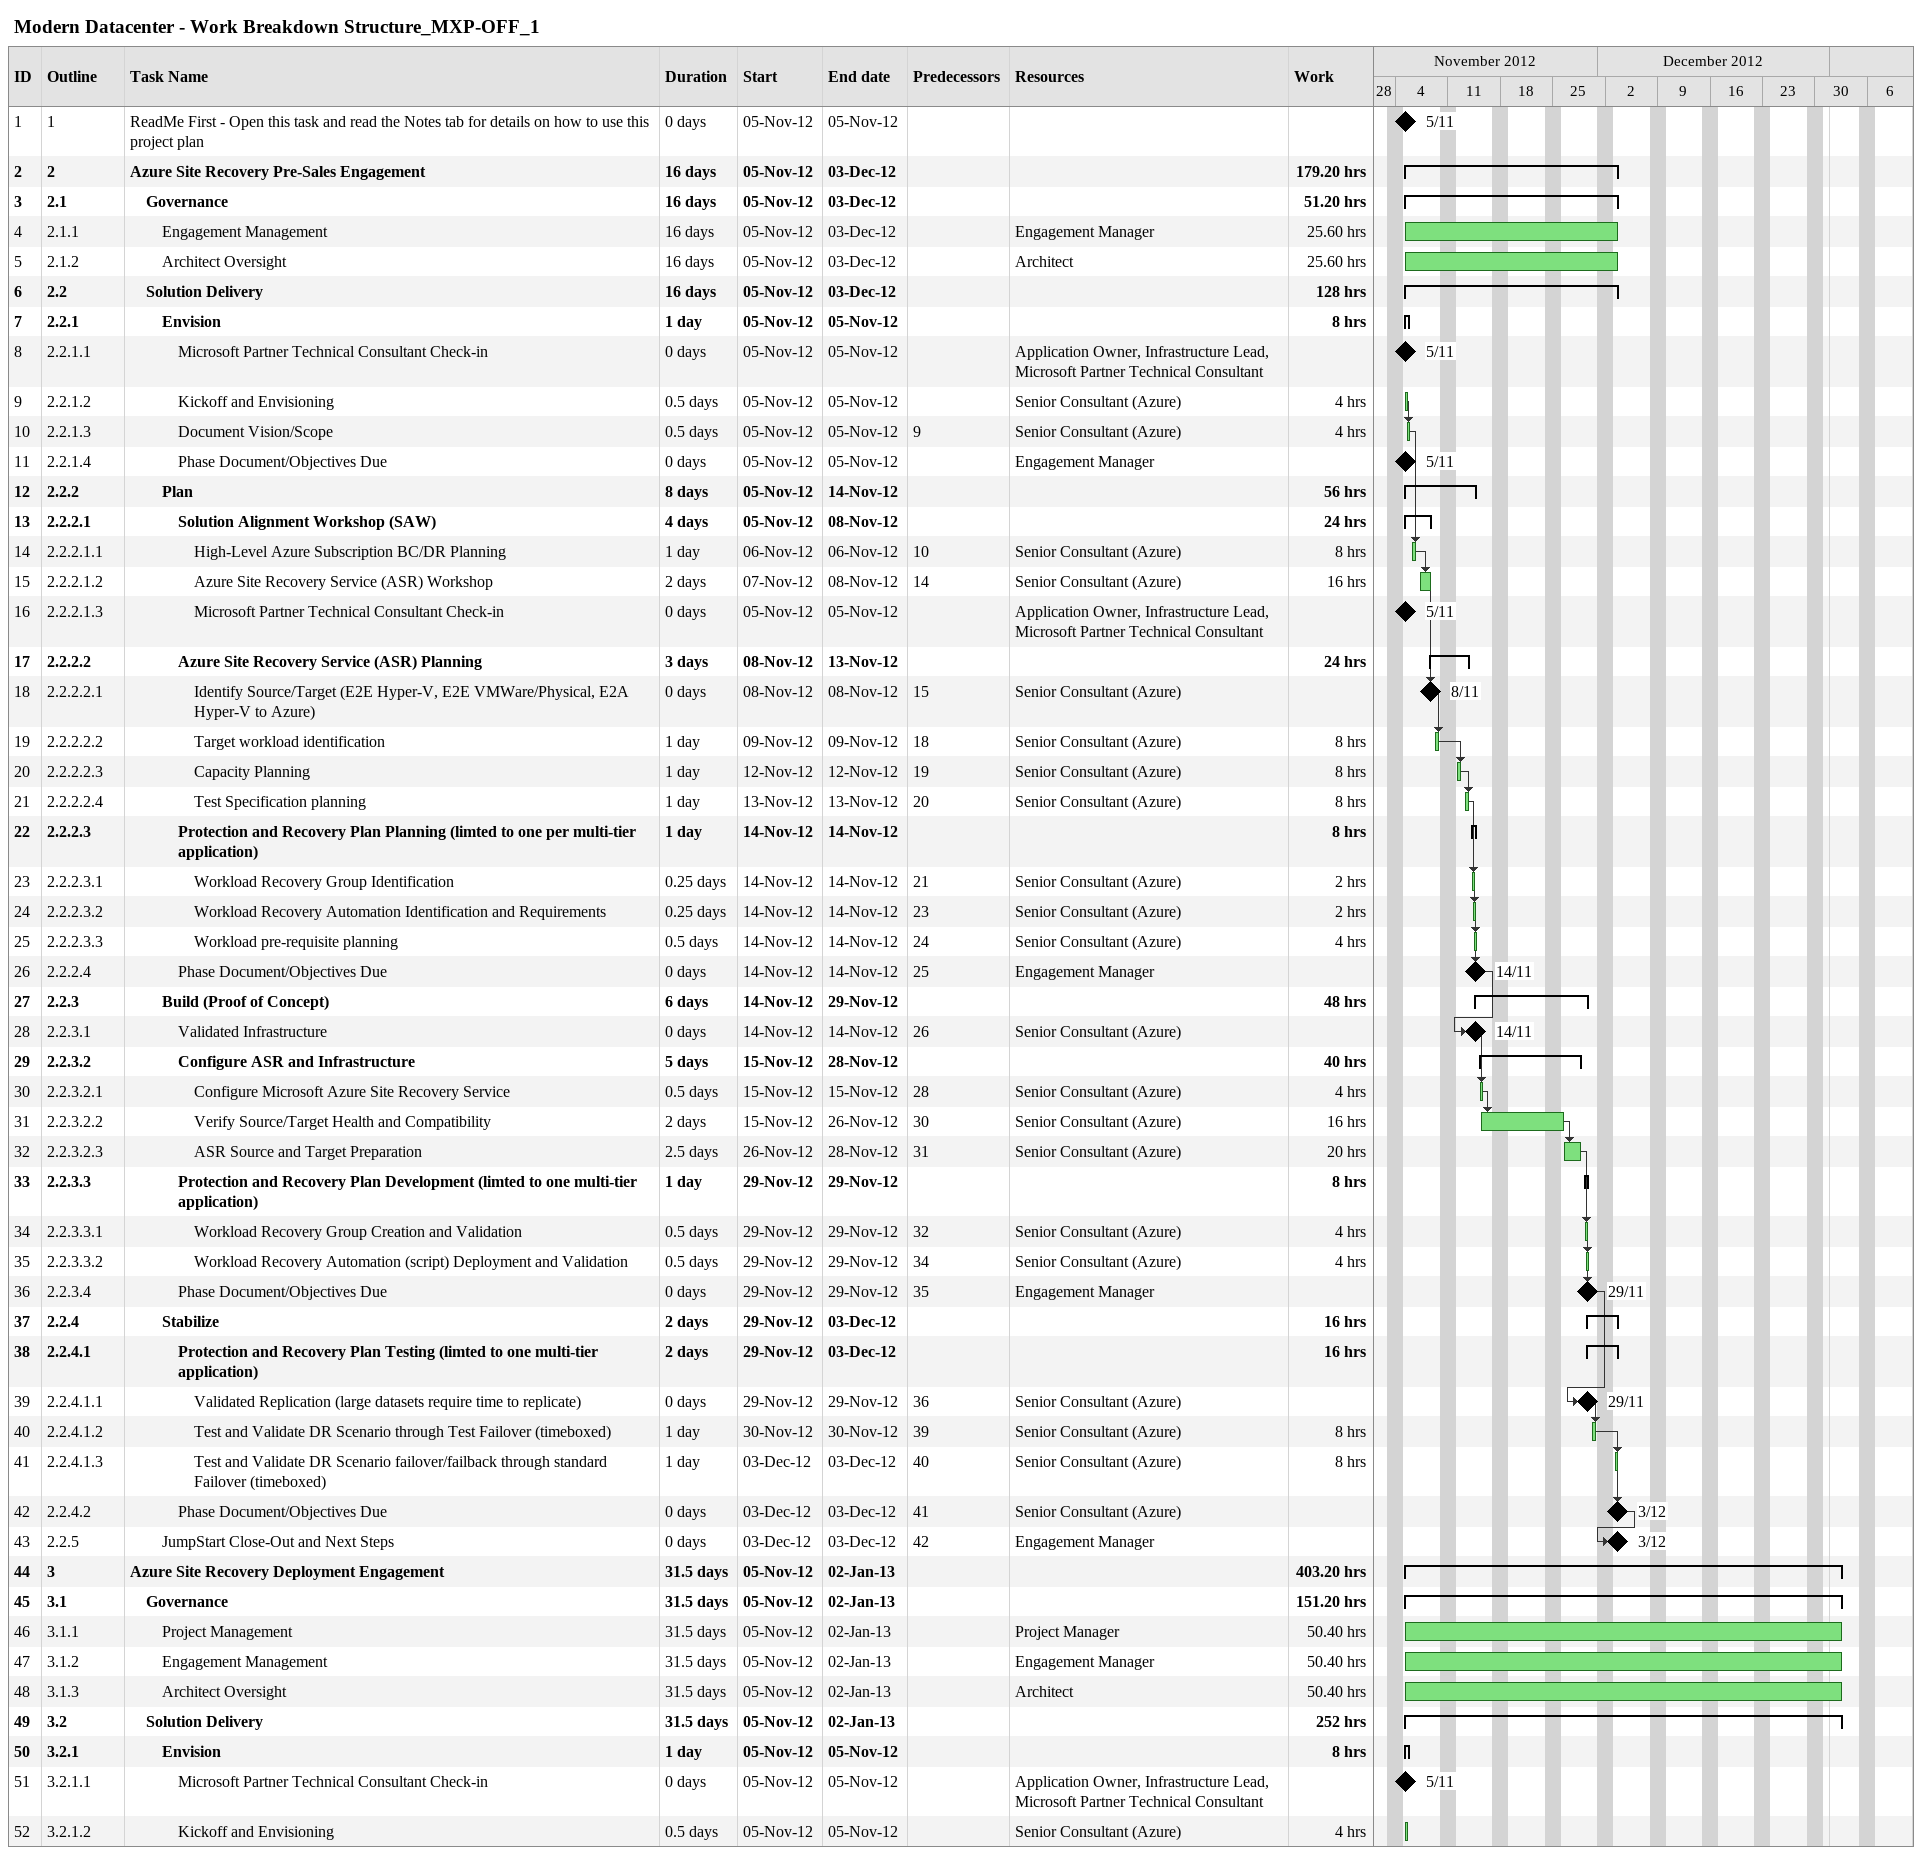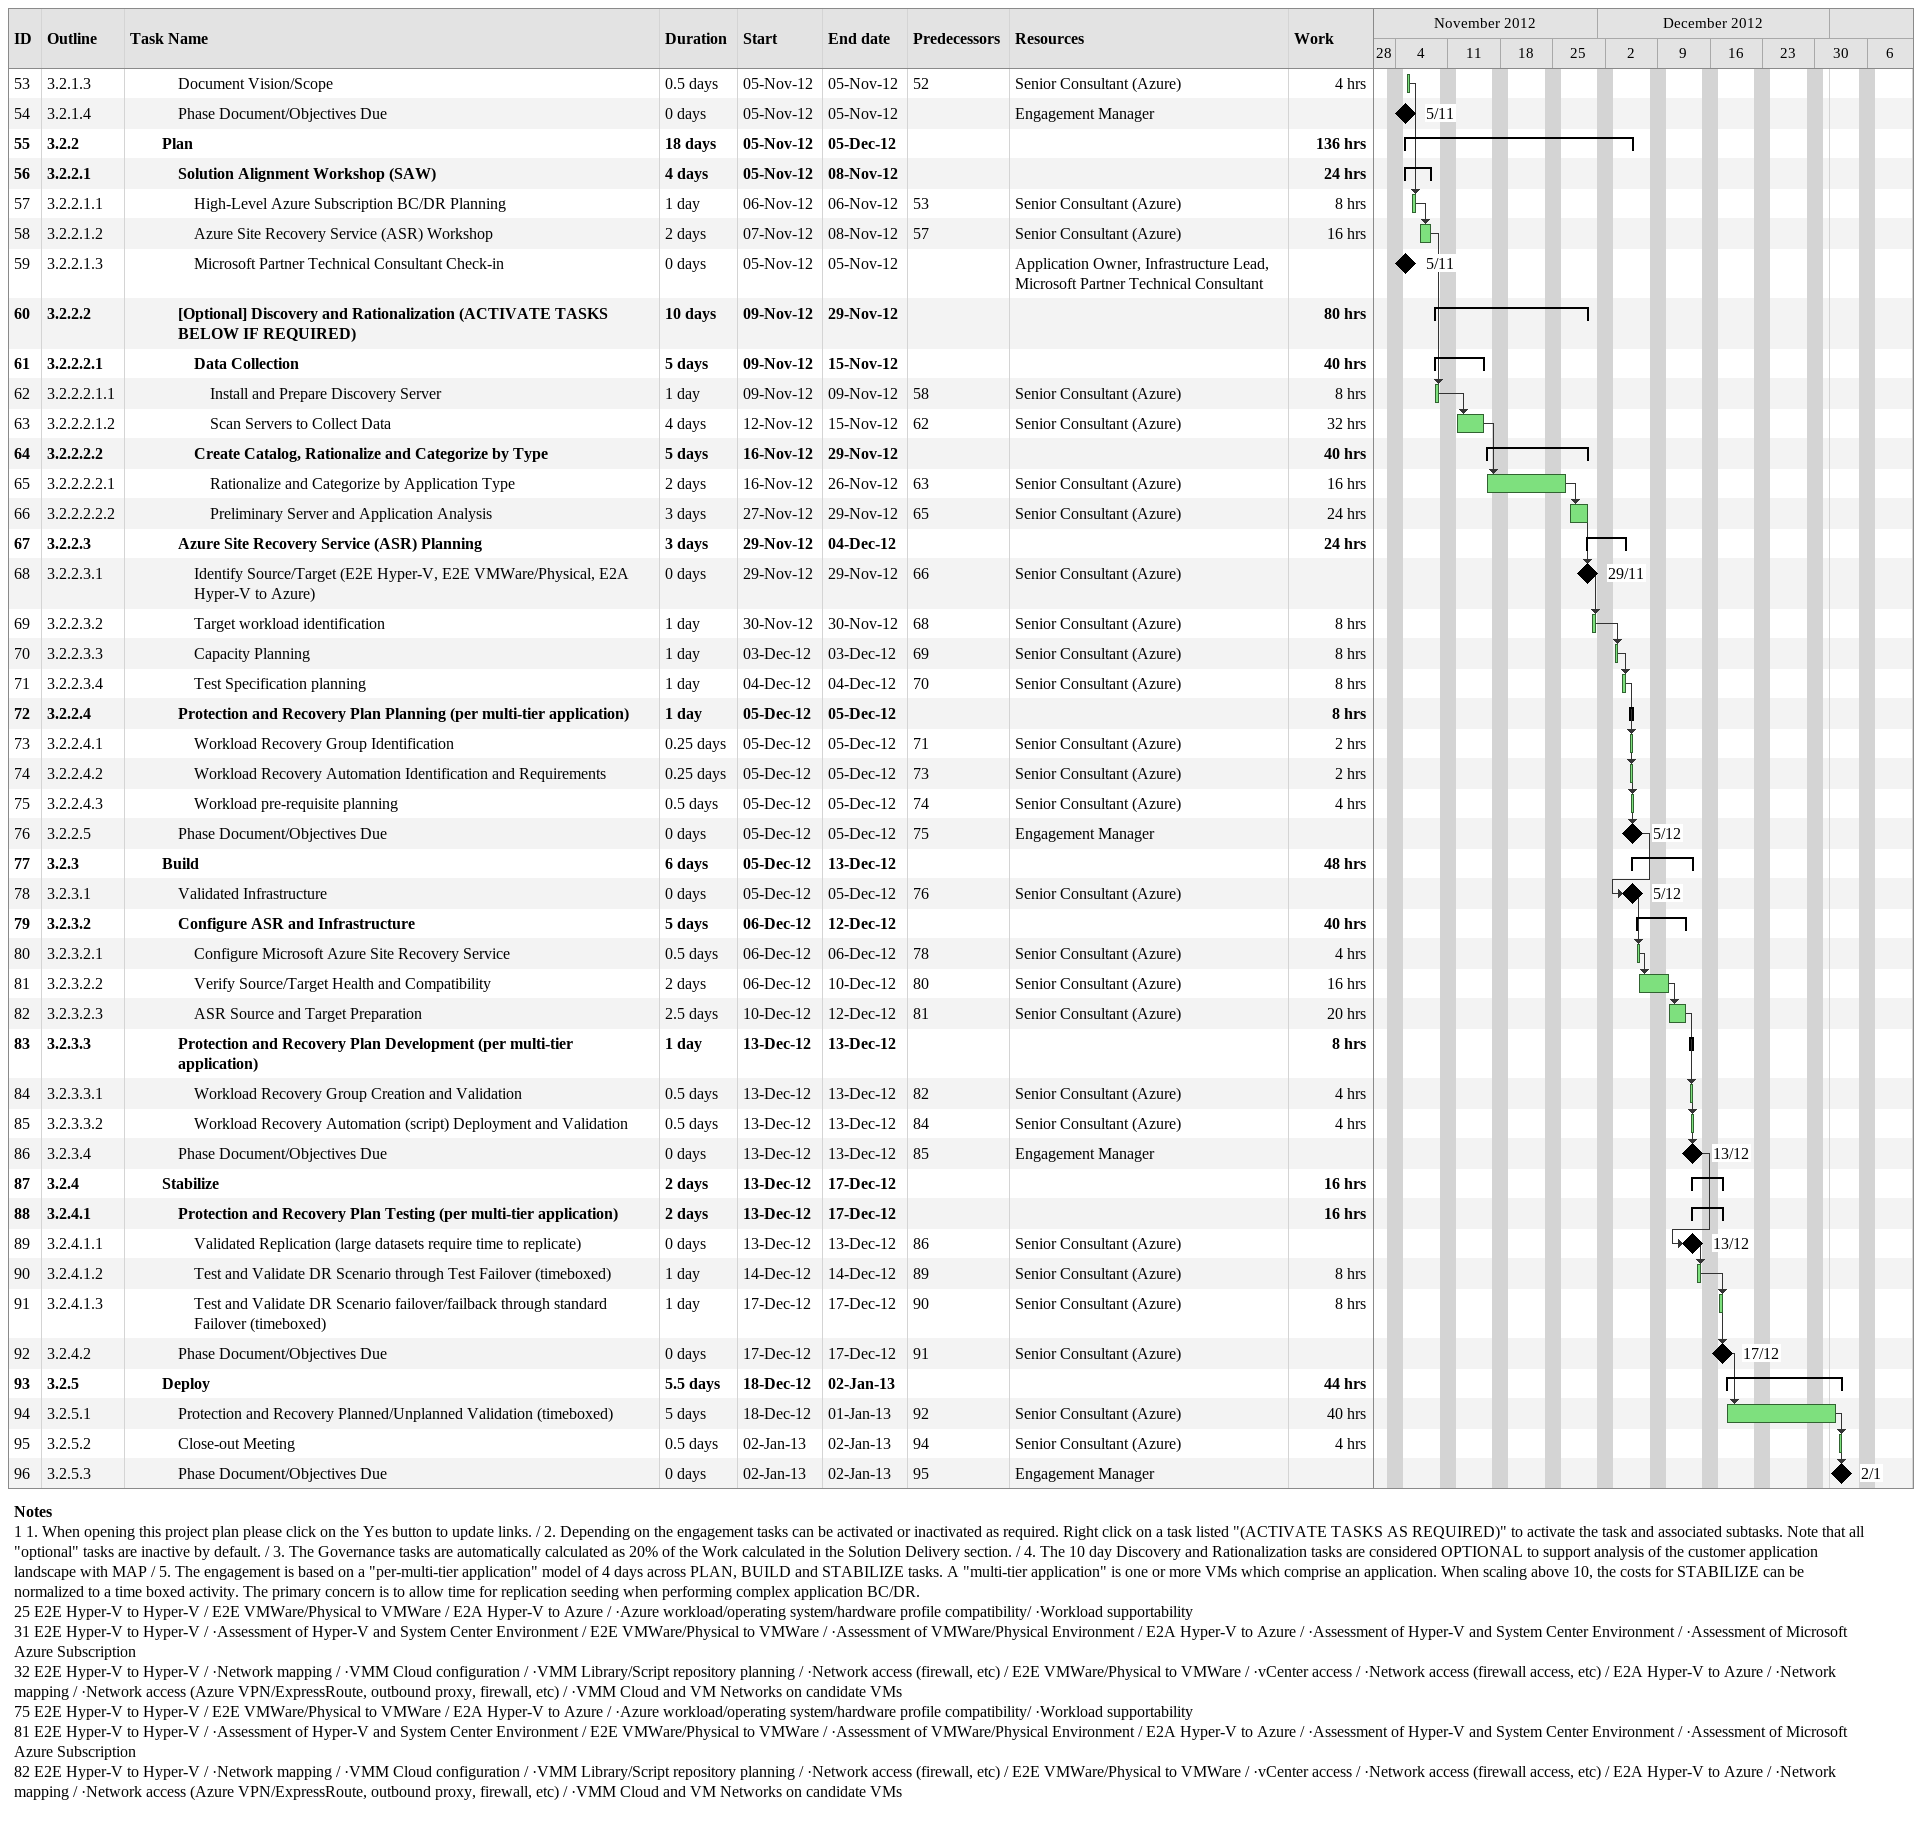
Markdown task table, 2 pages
Modern Datacenter - Work Breakdown Structure_MXP-OFF_1

| ID | WBS | Task | Duration | Start | Finish | Predecessors | Resources | Work (h) |
|---|---|---|---|---|---|---|---|---|
| 1 | 1 | ReadMe First - Open this task and read the Notes tab for details on how to use this project plan | 0d | 2012-11-05 | 2012-11-05 |  |  |  |
| 2 | 2 | **Azure Site Recovery Pre-Sales Engagement** | 16d | 2012-11-05 | 2012-12-03 |  |  | 179.20 |
| 3 | 2.1 | **Governance** | 16d | 2012-11-05 | 2012-12-03 |  |  | 51.20 |
| 4 | 2.1.1 | Engagement Management | 16d | 2012-11-05 | 2012-12-03 |  | Engagement Manager | 25.60 |
| 5 | 2.1.2 | Architect Oversight | 16d | 2012-11-05 | 2012-12-03 |  | Architect | 25.60 |
| 6 | 2.2 | **Solution Delivery** | 16d | 2012-11-05 | 2012-12-03 |  |  | 128 |
| 7 | 2.2.1 | **Envision** | 1d | 2012-11-05 | 2012-11-05 |  |  | 8 |
| 8 | 2.2.1.1 | Microsoft Partner Technical Consultant Check-in | 0d | 2012-11-05 | 2012-11-05 |  | Application Owner, Infrastructure Lead, Microsoft Partner Technical Consultant |  |
| 9 | 2.2.1.2 | Kickoff and Envisioning | 0.5d | 2012-11-05 | 2012-11-05 |  | Senior Consultant (Azure) | 4 |
| 10 | 2.2.1.3 | Document Vision/Scope | 0.5d | 2012-11-05 | 2012-11-05 | 9 | Senior Consultant (Azure) | 4 |
| 11 | 2.2.1.4 | Phase Document/Objectives Due | 0d | 2012-11-05 | 2012-11-05 |  | Engagement Manager |  |
| 12 | 2.2.2 | **Plan** | 8d | 2012-11-05 | 2012-11-14 |  |  | 56 |
| 13 | 2.2.2.1 | **Solution Alignment Workshop (SAW)** | 4d | 2012-11-05 | 2012-11-08 |  |  | 24 |
| 14 | 2.2.2.1.1 | High-Level Azure Subscription BC/DR Planning | 1d | 2012-11-06 | 2012-11-06 | 10 | Senior Consultant (Azure) | 8 |
| 15 | 2.2.2.1.2 | Azure Site Recovery Service (ASR) Workshop | 2d | 2012-11-07 | 2012-11-08 | 14 | Senior Consultant (Azure) | 16 |
| 16 | 2.2.2.1.3 | Microsoft Partner Technical Consultant Check-in | 0d | 2012-11-05 | 2012-11-05 |  | Application Owner, Infrastructure Lead, Microsoft Partner Technical Consultant |  |
| 17 | 2.2.2.2 | **Azure Site Recovery Service (ASR) Planning** | 3d | 2012-11-08 | 2012-11-13 |  |  | 24 |
| 18 | 2.2.2.2.1 | Identify Source/Target (E2E Hyper-V, E2E VMWare/Physical, E2A Hyper-V to Azure) | 0d | 2012-11-08 | 2012-11-08 | 15 | Senior Consultant (Azure) |  |
| 19 | 2.2.2.2.2 | Target workload identification | 1d | 2012-11-09 | 2012-11-09 | 18 | Senior Consultant (Azure) | 8 |
| 20 | 2.2.2.2.3 | Capacity Planning | 1d | 2012-11-12 | 2012-11-12 | 19 | Senior Consultant (Azure) | 8 |
| 21 | 2.2.2.2.4 | Test Specification planning | 1d | 2012-11-13 | 2012-11-13 | 20 | Senior Consultant (Azure) | 8 |
| 22 | 2.2.2.3 | **Protection and Recovery Plan Planning (limted to one per multi-tier application)** | 1d | 2012-11-14 | 2012-11-14 |  |  | 8 |
| 23 | 2.2.2.3.1 | Workload Recovery Group Identification | 0.25d | 2012-11-14 | 2012-11-14 | 21 | Senior Consultant (Azure) | 2 |
| 24 | 2.2.2.3.2 | Workload Recovery Automation Identification and Requirements | 0.25d | 2012-11-14 | 2012-11-14 | 23 | Senior Consultant (Azure) | 2 |
| 25 | 2.2.2.3.3 | Workload pre-requisite planning | 0.5d | 2012-11-14 | 2012-11-14 | 24 | Senior Consultant (Azure) | 4 |
| 26 | 2.2.2.4 | Phase Document/Objectives Due | 0d | 2012-11-14 | 2012-11-14 | 25 | Engagement Manager |  |
| 27 | 2.2.3 | **Build (Proof of Concept)** | 6d | 2012-11-14 | 2012-11-29 |  |  | 48 |
| 28 | 2.2.3.1 | Validated Infrastructure | 0d | 2012-11-14 | 2012-11-14 | 26 | Senior Consultant (Azure) |  |
| 29 | 2.2.3.2 | **Configure ASR and Infrastructure** | 5d | 2012-11-15 | 2012-11-28 |  |  | 40 |
| 30 | 2.2.3.2.1 | Configure Microsoft Azure Site Recovery Service | 0.5d | 2012-11-15 | 2012-11-15 | 28 | Senior Consultant (Azure) | 4 |
| 31 | 2.2.3.2.2 | Verify Source/Target Health and Compatibility | 2d | 2012-11-15 | 2012-11-26 | 30 | Senior Consultant (Azure) | 16 |
| 32 | 2.2.3.2.3 | ASR Source and Target Preparation | 2.5d | 2012-11-26 | 2012-11-28 | 31 | Senior Consultant (Azure) | 20 |
| 33 | 2.2.3.3 | **Protection and Recovery Plan Development (limted to one multi-tier application)** | 1d | 2012-11-29 | 2012-11-29 |  |  | 8 |
| 34 | 2.2.3.3.1 | Workload Recovery Group Creation and Validation | 0.5d | 2012-11-29 | 2012-11-29 | 32 | Senior Consultant (Azure) | 4 |
| 35 | 2.2.3.3.2 | Workload Recovery Automation (script) Deployment and Validation | 0.5d | 2012-11-29 | 2012-11-29 | 34 | Senior Consultant (Azure) | 4 |
| 36 | 2.2.3.4 | Phase Document/Objectives Due | 0d | 2012-11-29 | 2012-11-29 | 35 | Engagement Manager |  |
| 37 | 2.2.4 | **Stabilize** | 2d | 2012-11-29 | 2012-12-03 |  |  | 16 |
| 38 | 2.2.4.1 | **Protection and Recovery Plan Testing (limted to one multi-tier application)** | 2d | 2012-11-29 | 2012-12-03 |  |  | 16 |
| 39 | 2.2.4.1.1 | Validated Replication (large datasets require time to replicate) | 0d | 2012-11-29 | 2012-11-29 | 36 | Senior Consultant (Azure) |  |
| 40 | 2.2.4.1.2 | Test and Validate DR Scenario through Test Failover (timeboxed) | 1d | 2012-11-30 | 2012-11-30 | 39 | Senior Consultant (Azure) | 8 |
| 41 | 2.2.4.1.3 | Test and Validate DR Scenario failover/failback through standard Failover (timeboxed) | 1d | 2012-12-03 | 2012-12-03 | 40 | Senior Consultant (Azure) | 8 |
| 42 | 2.2.4.2 | Phase Document/Objectives Due | 0d | 2012-12-03 | 2012-12-03 | 41 | Senior Consultant (Azure) |  |
| 43 | 2.2.5 | JumpStart Close-Out and Next Steps | 0d | 2012-12-03 | 2012-12-03 | 42 | Engagement Manager |  |
| 44 | 3 | **Azure Site Recovery Deployment Engagement** | 31.5d | 2012-11-05 | 2013-01-02 |  |  | 403.20 |
| 45 | 3.1 | **Governance** | 31.5d | 2012-11-05 | 2013-01-02 |  |  | 151.20 |
| 46 | 3.1.1 | Project Management | 31.5d | 2012-11-05 | 2013-01-02 |  | Project Manager | 50.40 |
| 47 | 3.1.2 | Engagement Management | 31.5d | 2012-11-05 | 2013-01-02 |  | Engagement Manager | 50.40 |
| 48 | 3.1.3 | Architect Oversight | 31.5d | 2012-11-05 | 2013-01-02 |  | Architect | 50.40 |
| 49 | 3.2 | **Solution Delivery** | 31.5d | 2012-11-05 | 2013-01-02 |  |  | 252 |
| 50 | 3.2.1 | **Envision** | 1d | 2012-11-05 | 2012-11-05 |  |  | 8 |
| 51 | 3.2.1.1 | Microsoft Partner Technical Consultant Check-in | 0d | 2012-11-05 | 2012-11-05 |  | Application Owner, Infrastructure Lead, Microsoft Partner Technical Consultant |  |
| 52 | 3.2.1.2 | Kickoff and Envisioning | 0.5d | 2012-11-05 | 2012-11-05 |  | Senior Consultant (Azure) | 4 |
| 53 | 3.2.1.3 | Document Vision/Scope | 0.5d | 2012-11-05 | 2012-11-05 | 52 | Senior Consultant (Azure) | 4 |
| 54 | 3.2.1.4 | Phase Document/Objectives Due | 0d | 2012-11-05 | 2012-11-05 |  | Engagement Manager |  |
| 55 | 3.2.2 | **Plan** | 18d | 2012-11-05 | 2012-12-05 |  |  | 136 |
| 56 | 3.2.2.1 | **Solution Alignment Workshop (SAW)** | 4d | 2012-11-05 | 2012-11-08 |  |  | 24 |
| 57 | 3.2.2.1.1 | High-Level Azure Subscription BC/DR Planning | 1d | 2012-11-06 | 2012-11-06 | 53 | Senior Consultant (Azure) | 8 |
| 58 | 3.2.2.1.2 | Azure Site Recovery Service (ASR) Workshop | 2d | 2012-11-07 | 2012-11-08 | 57 | Senior Consultant (Azure) | 16 |
| 59 | 3.2.2.1.3 | Microsoft Partner Technical Consultant Check-in | 0d | 2012-11-05 | 2012-11-05 |  | Application Owner, Infrastructure Lead, Microsoft Partner Technical Consultant |  |
| 60 | 3.2.2.2 | **[Optional] Discovery and Rationalization (ACTIVATE TASKS BELOW IF REQUIRED)** | 10d | 2012-11-09 | 2012-11-29 |  |  | 80 |
| 61 | 3.2.2.2.1 | **Data Collection** | 5d | 2012-11-09 | 2012-11-15 |  |  | 40 |
| 62 | 3.2.2.2.1.1 | Install and Prepare Discovery Server | 1d | 2012-11-09 | 2012-11-09 | 58 | Senior Consultant (Azure) | 8 |
| 63 | 3.2.2.2.1.2 | Scan Servers to Collect Data | 4d | 2012-11-12 | 2012-11-15 | 62 | Senior Consultant (Azure) | 32 |
| 64 | 3.2.2.2.2 | **Create Catalog, Rationalize and Categorize by Type** | 5d | 2012-11-16 | 2012-11-29 |  |  | 40 |
| 65 | 3.2.2.2.2.1 | Rationalize and Categorize by Application Type | 2d | 2012-11-16 | 2012-11-26 | 63 | Senior Consultant (Azure) | 16 |
| 66 | 3.2.2.2.2.2 | Preliminary Server and Application Analysis | 3d | 2012-11-27 | 2012-11-29 | 65 | Senior Consultant (Azure) | 24 |
| 67 | 3.2.2.3 | **Azure Site Recovery Service (ASR) Planning** | 3d | 2012-11-29 | 2012-12-04 |  |  | 24 |
| 68 | 3.2.2.3.1 | Identify Source/Target (E2E Hyper-V, E2E VMWare/Physical, E2A Hyper-V to Azure) | 0d | 2012-11-29 | 2012-11-29 | 66 | Senior Consultant (Azure) |  |
| 69 | 3.2.2.3.2 | Target workload identification | 1d | 2012-11-30 | 2012-11-30 | 68 | Senior Consultant (Azure) | 8 |
| 70 | 3.2.2.3.3 | Capacity Planning | 1d | 2012-12-03 | 2012-12-03 | 69 | Senior Consultant (Azure) | 8 |
| 71 | 3.2.2.3.4 | Test Specification planning | 1d | 2012-12-04 | 2012-12-04 | 70 | Senior Consultant (Azure) | 8 |
| 72 | 3.2.2.4 | **Protection and Recovery Plan Planning (per multi-tier application)** | 1d | 2012-12-05 | 2012-12-05 |  |  | 8 |
| 73 | 3.2.2.4.1 | Workload Recovery Group Identification | 0.25d | 2012-12-05 | 2012-12-05 | 71 | Senior Consultant (Azure) | 2 |
| 74 | 3.2.2.4.2 | Workload Recovery Automation Identification and Requirements | 0.25d | 2012-12-05 | 2012-12-05 | 73 | Senior Consultant (Azure) | 2 |
| 75 | 3.2.2.4.3 | Workload pre-requisite planning | 0.5d | 2012-12-05 | 2012-12-05 | 74 | Senior Consultant (Azure) | 4 |
| 76 | 3.2.2.5 | Phase Document/Objectives Due | 0d | 2012-12-05 | 2012-12-05 | 75 | Engagement Manager |  |
| 77 | 3.2.3 | **Build** | 6d | 2012-12-05 | 2012-12-13 |  |  | 48 |
| 78 | 3.2.3.1 | Validated Infrastructure | 0d | 2012-12-05 | 2012-12-05 | 76 | Senior Consultant (Azure) |  |
| 79 | 3.2.3.2 | **Configure ASR and Infrastructure** | 5d | 2012-12-06 | 2012-12-12 |  |  | 40 |
| 80 | 3.2.3.2.1 | Configure Microsoft Azure Site Recovery Service | 0.5d | 2012-12-06 | 2012-12-06 | 78 | Senior Consultant (Azure) | 4 |
| 81 | 3.2.3.2.2 | Verify Source/Target Health and Compatibility | 2d | 2012-12-06 | 2012-12-10 | 80 | Senior Consultant (Azure) | 16 |
| 82 | 3.2.3.2.3 | ASR Source and Target Preparation | 2.5d | 2012-12-10 | 2012-12-12 | 81 | Senior Consultant (Azure) | 20 |
| 83 | 3.2.3.3 | **Protection and Recovery Plan Development (per multi-tier application)** | 1d | 2012-12-13 | 2012-12-13 |  |  | 8 |
| 84 | 3.2.3.3.1 | Workload Recovery Group Creation and Validation | 0.5d | 2012-12-13 | 2012-12-13 | 82 | Senior Consultant (Azure) | 4 |
| 85 | 3.2.3.3.2 | Workload Recovery Automation (script) Deployment and Validation | 0.5d | 2012-12-13 | 2012-12-13 | 84 | Senior Consultant (Azure) | 4 |
| 86 | 3.2.3.4 | Phase Document/Objectives Due | 0d | 2012-12-13 | 2012-12-13 | 85 | Engagement Manager |  |
| 87 | 3.2.4 | **Stabilize** | 2d | 2012-12-13 | 2012-12-17 |  |  | 16 |
| 88 | 3.2.4.1 | **Protection and Recovery Plan Testing (per multi-tier application)** | 2d | 2012-12-13 | 2012-12-17 |  |  | 16 |
| 89 | 3.2.4.1.1 | Validated Replication (large datasets require time to replicate) | 0d | 2012-12-13 | 2012-12-13 | 86 | Senior Consultant (Azure) |  |
| 90 | 3.2.4.1.2 | Test and Validate DR Scenario through Test Failover (timeboxed) | 1d | 2012-12-14 | 2012-12-14 | 89 | Senior Consultant (Azure) | 8 |
| 91 | 3.2.4.1.3 | Test and Validate DR Scenario failover/failback through standard Failover (timeboxed) | 1d | 2012-12-17 | 2012-12-17 | 90 | Senior Consultant (Azure) | 8 |
| 92 | 3.2.4.2 | Phase Document/Objectives Due | 0d | 2012-12-17 | 2012-12-17 | 91 | Senior Consultant (Azure) |  |
| 93 | 3.2.5 | **Deploy** | 5.5d | 2012-12-18 | 2013-01-02 |  |  | 44 |
| 94 | 3.2.5.1 | Protection and Recovery Planned/Unplanned Validation (timeboxed) | 5d | 2012-12-18 | 2013-01-01 | 92 | Senior Consultant (Azure) | 40 |
| 95 | 3.2.5.2 | Close-out Meeting | 0.5d | 2013-01-02 | 2013-01-02 | 94 | Senior Consultant (Azure) | 4 |
| 96 | 3.2.5.3 | Phase Document/Objectives Due | 0d | 2013-01-02 | 2013-01-02 | 95 | Engagement Manager |  |

Notes
- 1: 1. When opening this project plan please click on the Yes button to update links. / 2. Depending on the engagement tasks can be activated or inactivated as required. Right click on a task listed "(ACTIVATE TASKS AS REQUIRED)" to activate the task and associated subtasks. Note that all "optional" tasks are inactive by default. / 3. The Governance tasks are automatically calculated as 20% of the Work calculated in the Solution Delivery section. / 4. The 10 day Discovery and Rationalization tasks are considered OPTIONAL to support analysis of the customer application landscape with MAP / 5. The engagement is based on a "per-multi-tier application" model of 4 days across PLAN, BUILD and STABILIZE tasks. A "multi-tier application" is one or more VMs which comprise an application. When scaling above 10, the costs for STABILIZE can be normalized to a time boxed activity. The primary concern is to allow time for replication seeding when performing complex application BC/DR.
- 25: E2E Hyper-V to Hyper-V / E2E VMWare/Physical to VMWare / E2A Hyper-V to Azure / ·Azure workload/operating system/hardware profile compatibility/ ·Workload supportability
- 31: E2E Hyper-V to Hyper-V / ·Assessment of Hyper-V and System Center Environment / E2E VMWare/Physical to VMWare / ·Assessment of VMWare/Physical Environment / E2A Hyper-V to Azure / ·Assessment of Hyper-V and System Center Environment / ·Assessment of Microsoft Azure Subscription
- 32: E2E Hyper-V to Hyper-V / ·Network mapping / ·VMM Cloud configuration / ·VMM Library/Script repository planning / ·Network access (firewall, etc) / E2E VMWare/Physical to VMWare / ·vCenter access / ·Network access (firewall access, etc) / E2A Hyper-V to Azure / ·Network mapping / ·Network access (Azure VPN/ExpressRoute, outbound proxy, firewall, etc) / ·VMM Cloud and VM Networks on candidate VMs
- 75: E2E Hyper-V to Hyper-V / E2E VMWare/Physical to VMWare / E2A Hyper-V to Azure / ·Azure workload/operating system/hardware profile compatibility/ ·Workload supportability
- 81: E2E Hyper-V to Hyper-V / ·Assessment of Hyper-V and System Center Environment / E2E VMWare/Physical to VMWare / ·Assessment of VMWare/Physical Environment / E2A Hyper-V to Azure / ·Assessment of Hyper-V and System Center Environment / ·Assessment of Microsoft Azure Subscription
- 82: E2E Hyper-V to Hyper-V / ·Network mapping / ·VMM Cloud configuration / ·VMM Library/Script repository planning / ·Network access (firewall, etc) / E2E VMWare/Physical to VMWare / ·vCenter access / ·Network access (firewall access, etc) / E2A Hyper-V to Azure / ·Network mapping / ·Network access (Azure VPN/ExpressRoute, outbound proxy, firewall, etc) / ·VMM Cloud and VM Networks on candidate VMs
